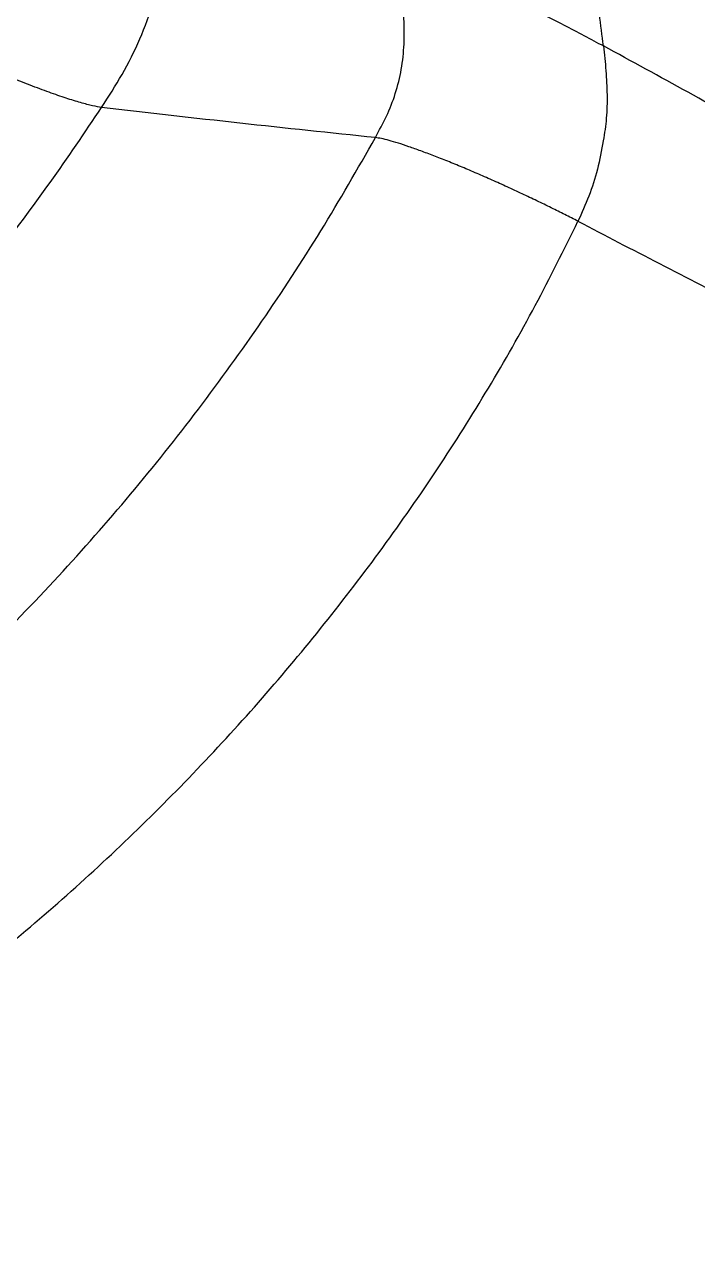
# Model space of a CAD drawing. Extents: x 400 to 501, y 484 to 634.
# Drawn here: x 468.12 to 474.68, y 532.36 to 544.39 of the extents above; entities that cross this region are included whole.
import ezdxf

# ---------------------------------------------------------------- set-up
doc = ezdxf.new("R2010")
doc.units = 0
doc.header["$MEASUREMENT"] = 0
doc.layers.add('DIM', color=3, linetype='Continuous')
doc.layers.add('GEOMETRY', color=3, linetype='Continuous', lineweight=25)

# ---------------------------------------------------------------- blocks, each defined once
blk = doc.blocks.new('2026 GRANDEE')
at = {"layer": 'GEOMETRY', "ltscale": 16}
for points, knots in [([(18.446, -53.253), (18.515, -53.147), (18.653, -52.932), (18.825, -52.588), (18.958, -52.224), (19.05, -51.847), (19.104, -51.465), (19.124, -51.21), (19.134, -51.084)], [0, 0, 0, 0, 0.1641377, 0.3316791, 0.4991489, 0.6671489, 0.8354958, 1, 1, 1, 1]), ([(23.342, -52.653), (23.315, -52.448), (23.261, -52.034), (23.201, -51.624), (23.17, -51.418)], [0, 0, 0, 0, 0.496932, 1, 1, 1, 1]), ([(26.623, -52.776), (26.431, -52.701), (26.046, -52.55), (25.469, -52.323), (24.795, -52.058), (24.027, -51.755), (23.456, -51.53), (23.17, -51.418)], [0, 0, 0, 0, 0.164855, 0.3310845, 0.4983629, 0.7492406, 1, 1, 1, 1]), ([(21.117, -53.547), (21.154, -53.478), (21.229, -53.34), (21.317, -53.118), (21.375, -52.881), (21.404, -52.606), (21.394, -52.299), (21.35, -51.975), (21.311, -51.767), (21.292, -51.666)], [0, 0, 0, 0, 0.119004, 0.240165, 0.364401, 0.49201, 0.665335, 0.836844, 1, 1, 1, 1]), ([(21.292, -51.666), (21.309, -51.671), (21.342, -51.681), (21.417, -51.71), (21.507, -51.747), (21.613, -51.793), (21.731, -51.846), (21.86, -51.905), (21.998, -51.97), (22.158, -52.047), (22.34, -52.136), (22.544, -52.238), (22.749, -52.342), (22.953, -52.447), (23.153, -52.552), (23.279, -52.62), (23.342, -52.653)], [0, 0, 0, 0, 0.066176, 0.131962, 0.197016, 0.261351, 0.325357, 0.389359, 0.452873, 0.515553, 0.597725, 0.678962, 0.759912, 0.840388, 0.920359, 1, 1, 1, 1]), ([(23.342, -52.653), (23.351, -52.734), (23.367, -52.892), (23.379, -53.127), (23.375, -53.354), (23.338, -53.599), (23.288, -53.854), (23.205, -54.118), (23.13, -54.282), (23.093, -54.364)], [0, 0, 0, 0, 0.13999, 0.276037, 0.407562, 0.533229, 0.693702, 0.848048, 1, 1, 1, 1]), ([(18.446, -53.253), (18.419, -53.248), (18.364, -53.24), (18.245, -53.208), (18.103, -53.164), (17.937, -53.107), (17.751, -53.038), (17.547, -52.959), (17.33, -52.87), (17.177, -52.805), (17.101, -52.772)], [0, 0, 0, 0, 0.125585, 0.250978, 0.376178, 0.501201, 0.626064, 0.750793, 0.875424, 1, 1, 1, 1]), ([(13.641, -58.463), (13.872, -58.278), (14.336, -57.907), (15.003, -57.316), (15.647, -56.7), (16.265, -56.057), (16.855, -55.39), (17.417, -54.699), (17.951, -53.989), (18.281, -53.498), (18.446, -53.253)], [0, 0, 0, 0, 0.124997, 0.250131, 0.375333, 0.500537, 0.625675, 0.750677, 0.875475, 1, 1, 1, 1]), ([(21.117, -53.547), (20.679, -53.501), (19.802, -53.41), (18.898, -53.305), (18.446, -53.253)], [0, 0, 0, 0, 0.5002603, 1, 1, 1, 1]), ([(8.201, -64.014), (8.436, -63.935), (8.899, -63.779), (9.585, -63.522), (10.255, -63.251), (10.909, -62.963), (11.549, -62.659), (12.281, -62.284), (13.098, -61.824), (13.992, -61.264), (14.86, -60.66), (15.701, -60.013), (16.511, -59.325), (17.289, -58.597), (18.03, -57.832), (18.734, -57.033), (19.396, -56.203), (20.015, -55.345), (20.594, -54.462), (20.943, -53.852), (21.117, -53.547)], [0, 0, 0, 0, 0.044075, 0.087271, 0.129759, 0.171708, 0.213283, 0.254623, 0.316435, 0.378246, 0.44021, 0.502378, 0.56473, 0.627196, 0.68968, 0.752083, 0.814322, 0.876359, 0.938213, 1, 1, 1, 1]), ([(23.093, -54.364), (23.051, -54.342), (22.967, -54.299), (22.833, -54.232), (22.693, -54.164), (22.549, -54.096), (22.402, -54.028), (22.254, -53.961), (22.107, -53.897), (21.962, -53.835), (21.82, -53.777), (21.685, -53.724), (21.558, -53.676), (21.442, -53.635), (21.338, -53.6), (21.248, -53.574), (21.171, -53.555), (21.135, -53.55), (21.117, -53.547)], [0, 0, 0, 0, 0.057642, 0.115925, 0.174897, 0.234539, 0.294769, 0.355425, 0.416505, 0.478416, 0.541341, 0.605193, 0.669627, 0.734173, 0.7992, 0.865172, 0.932188, 1, 1, 1, 1]), ([(12.538, -64.481), (12.818, -64.359), (13.379, -64.113), (14.199, -63.692), (15.004, -63.233), (15.791, -62.734), (16.557, -62.198), (17.302, -61.626), (18.023, -61.02), (18.717, -60.383), (19.383, -59.715), (20.019, -59.019), (20.623, -58.297), (21.193, -57.551), (21.728, -56.784), (22.224, -55.996), (22.684, -55.191), (22.957, -54.639), (23.093, -54.364)], [0, 0, 0, 0, 0.061479, 0.123241, 0.185308, 0.247668, 0.310292, 0.37313, 0.436127, 0.499219, 0.562342, 0.625431, 0.68842, 0.751246, 0.813858, 0.876203, 0.938254, 1, 1, 1, 1])]:
    blk.add_open_spline(points, degree=3, knots=knots, dxfattribs=at)
at = {"layer": 'GEOMETRY'}
for points, knots in [([(36.507, -60.997), (36.403, -60.887), (36.194, -60.668), (35.848, -60.346), (35.484, -60.032), (35.086, -59.715), (34.657, -59.397), (34.201, -59.079), (33.736, -58.772), (33.265, -58.473), (32.792, -58.179), (32.225, -57.832), (31.563, -57.437), (30.807, -56.989), (30.017, -56.523), (29.196, -56.036), (28.347, -55.529), (27.503, -55.025), (26.663, -54.531), (25.827, -54.047), (24.995, -53.569), (24.167, -53.102), (23.617, -52.803), (23.342, -52.653)], [0, 0, 0, 0, 0.030728, 0.061531, 0.092434, 0.123401, 0.158142, 0.192981, 0.227848, 0.262751, 0.297682, 0.332642, 0.387693, 0.442739, 0.498279, 0.560864, 0.623499, 0.686082, 0.748842, 0.811648, 0.874449, 0.937233, 1, 1, 1, 1]), ([(23.093, -54.364), (23.357, -54.501), (23.884, -54.775), (24.697, -55.194), (25.524, -55.619), (26.363, -56.049), (27.212, -56.484), (28.066, -56.923), (28.923, -57.366), (29.496, -57.665), (29.782, -57.815)], [0, 0, 0, 0, 0.124948, 0.249977, 0.375051, 0.500187, 0.625322, 0.750452, 0.875189, 1, 1, 1, 1])]:
    blk.add_open_spline(points, degree=3, knots=knots, dxfattribs=at)

msp = doc.modelspace()

# ---------------------------------------------------------------- block references
at = {"layer": 'DIM'}
msp.add_blockref('2026 GRANDEE', (450.425, 596.84), dxfattribs=at)

doc.saveas('drawing.dxf')
